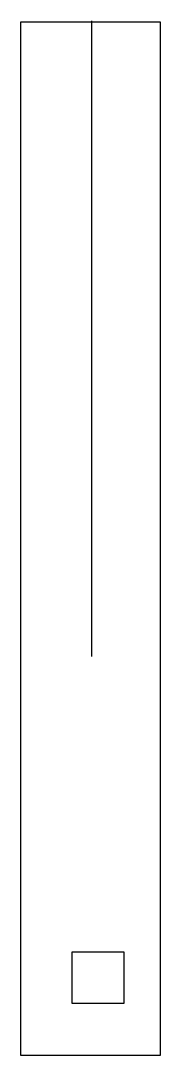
# Model space of a CAD drawing. Extents: x 0 to 5.4, y 0 to 40.1.
import ezdxf

# ---------------------------------------------------------------- set-up
doc = ezdxf.new("R2010")
doc.units = 0
doc.header["$MEASUREMENT"] = 0
doc.layers.get('0').update_dxf_attribs({"linetype": 'CONTINUOUS'})

msp = doc.modelspace()

# ---------------------------------------------------------------- linework, layer by layer
at = {"color": 0}
msp.add_line((2.752, 40.052), (2.752, 15.437), dxfattribs=at)
at = {"linetype": 'CONTINUOUS'}
for points in [[(0, 0), (5.416, 0), (5.416, 40), (0, 40)], [(2, 4), (4, 4), (4, 2), (2, 2)]]:
    msp.add_lwpolyline(points, close=True, dxfattribs=at)

doc.saveas('drawing.dxf')
